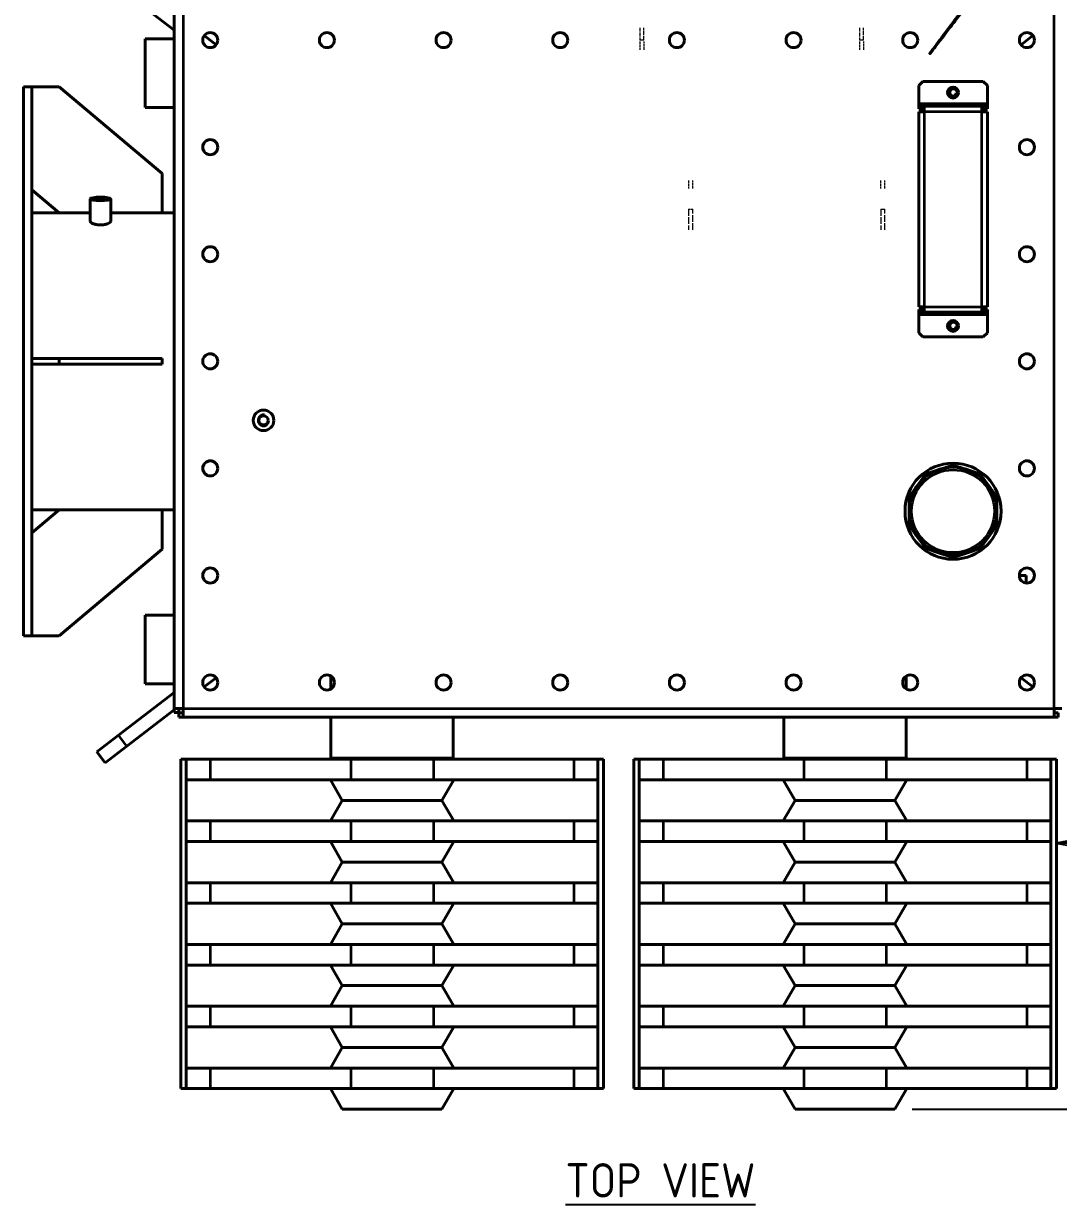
# Model space of a CAD drawing. Header units: millimetres. Extents: x 0 to 5945, y 0 to 4205.
# Drawn here: x 2093 to 2847, y 2796 to 3656 of the extents above; entities that cross this region are included whole.
import ezdxf

# ---------------------------------------------------------------- set-up
doc = ezdxf.new("R2010")
doc.units = ezdxf.units.MM
doc.header["$LTSCALE"] = 5
doc.linetypes.add('DASHED', pattern=[0.2067, 0.1654, -0.0413])
for name, color, linetype, lineweight in [('가려진 것(ISO)', 2, 'DASHED', 18), ('가시적인 것(ISO)', 3, 'Continuous', 40), ('가시적인 좁은 것(ISO)', 3, 'Continuous', 35), ('기호(ISO)', 5, 'Continuous', 25), ('치수(ISO)', 2, 'Continuous', 25)]:
    doc.layers.add(name, color=color, linetype=linetype, lineweight=lineweight)
doc.styles.add('문자 텍스트_PSTEK_POSCO', font='isocp.shx')
doc.styles.add('부품번호텍스트_PSTEK_POSCO', font='isocp.shx')
doc.styles.add('치수 텍스트_PSTEK_POSCO', font='isocp.shx')
doc.dimstyles.new('치수_PSTEK_POSCO', dxfattribs={"dimscale": 5, "dimtxt": 3.5, "dimasz": 2.5, "dimexe": 2, "dimexo": 2.5, "dimgap": 1, "dimtad": 1, "dimrnd": 1e-08, "dimdsep": 46, "dimtxsty": '치수 텍스트_PSTEK_POSCO', "dimcen": 0.09, "dimdle": 10, "dimclrd": 7, "dimclre": 7, "dimclrt": 2, "dimadec": 1, "dimazin": 2, "dimtfac": 1, "dimtmove": 0, "dimatfit": 3, "dimfxl": 0, "dimtolj": 1, "dimlwd": -1, "dimlwe": -1, "dimarcsym": 0})

# ---------------------------------------------------------------- blocks, each defined once
blk = doc.blocks.new('품번기호2')
at = {"layer": '기호(ISO)', "color": 7}
for p, q in [((571.63, 612.29), (569.13, 611.79)), ((571.63, 611.79), (569.13, 611.79)), ((569.13, 611.79), (571.63, 611.29)), ((571.63, 611.29), (571.63, 612.29)), ((571.63, 611.79), (597.36, 611.79))]:
    blk.add_line(p, q, dxfattribs=at)
at = {"layer": '기호(ISO)', "color": 7, "flags": 128}
blk.add_lwpolyline([(571.63, 612.29), (569.13, 611.79)], dxfattribs=at)
at = {"layer": '기호(ISO)'}
blk.add_circle((604.86, 611.79), 7.5, dxfattribs=at)
at = {"layer": '기호(ISO)', "color": 7}
blk.add_solid([(571.63, 612.29), (569.13, 611.79), (571.63, 611.29), (571.63, 612.29)], dxfattribs=at)
at = {"layer": '기호(ISO)', "color": 7, "insert": (604.86, 611.82), "char_height": 5, "attachment_point": 5, "style": '부품번호텍스트_PSTEK_POSCO'}
blk.add_mtext('3', dxfattribs=at)
blk = doc.blocks.new('*D28')
at = {"layer": 'Defpoints', "color": 0}
for p in [(2843.97, 3669.12), (3020.18, 3669.12), (2843.97, 3150.72)]:
    blk.add_point(p, dxfattribs=at)
at = {"layer": '치수(ISO)', "color": 7}
for p, q in [((2856.47, 3669.12), (3030.18, 3669.12)), ((3020.18, 3163.22), (3020.18, 3656.62)), ((2856.47, 3150.72), (3030.18, 3150.72))]:
    blk.add_line(p, q, dxfattribs=at)
for points in [[(3018.1, 3656.62), (3022.27, 3656.62), (3020.18, 3669.12)], [(3018.1, 3163.22), (3022.27, 3163.22), (3020.18, 3150.72)]]:
    blk.add_solid(points, dxfattribs=at)
at = {"layer": '치수(ISO)', "color": 2, "insert": (3006.43, 3391.83), "char_height": 17.5, "attachment_point": 4, "rotation": 90, "style": '치수 텍스트_PSTEK_POSCO'}
blk.add_mtext('\\A1;518.4', dxfattribs=at)
blk = doc.blocks.new('*D57')
at = {"layer": 'Defpoints', "color": 0}
for p in [(2924.17, 3953.64), (2924.17, 3473.92), (1547.17, 3428.67)]:
    blk.add_point(p, dxfattribs=at)
at = {"layer": '치수(ISO)', "color": 7}
for p, q in [((1547.17, 3441.17), (1547.17, 3963.64)), ((2924.17, 3486.42), (2924.17, 3963.64)), ((1559.67, 3953.64), (2911.67, 3953.64))]:
    blk.add_line(p, q, dxfattribs=at)
for points in [[(1559.67, 3955.73), (1559.67, 3951.56), (1547.17, 3953.64)], [(2911.67, 3955.73), (2911.67, 3951.56), (2924.17, 3953.64)]]:
    blk.add_solid(points, dxfattribs=at)
at = {"layer": '치수(ISO)', "color": 2, "insert": (2215.54, 3967.39), "char_height": 17.5, "attachment_point": 4, "style": '치수 텍스트_PSTEK_POSCO'}
blk.add_mtext('\\A1;1377', dxfattribs=at)
blk = doc.blocks.new('*D58')
at = {"layer": 'Defpoints', "color": 0}
for p in [(2791.67, 3837.92), (2728.01, 2865.12), (3101.94, 2865.12)]:
    blk.add_point(p, dxfattribs=at)
at = {"layer": '치수(ISO)', "color": 7}
for p, q in [((2804.17, 3837.92), (3111.94, 3837.92)), ((3101.94, 3825.42), (3101.94, 2877.62)), ((2740.51, 2865.12), (3111.94, 2865.12))]:
    blk.add_line(p, q, dxfattribs=at)
for points in [[(3099.86, 3825.42), (3104.02, 3825.42), (3101.94, 3837.92)], [(3099.86, 2877.62), (3104.02, 2877.62), (3101.94, 2865.12)]]:
    blk.add_solid(points, dxfattribs=at)
at = {"layer": '치수(ISO)', "color": 2, "insert": (3088.18, 3331.65), "char_height": 17.5, "attachment_point": 4, "rotation": 90, "style": '치수 텍스트_PSTEK_POSCO'}
blk.add_mtext('\\A1;972.8', dxfattribs=at)

msp = doc.modelspace()

# ---------------------------------------------------------------- linework, layer by layer
at = {"layer": '가려진 것(ISO)', "ltscale": 3.428354}
for p, q in [((2542.168, 3652.915), (2542.168, 3643.915)), ((2545.168, 3643.915), (2545.168, 3652.915)), ((2702.168, 3652.915), (2702.168, 3643.915)), ((2705.168, 3643.915), (2705.168, 3652.915))]:
    msp.add_line(p, q, dxfattribs=at)
at = {"layer": '가려진 것(ISO)', "ltscale": 2.285536}
for p, q in [((2542.086, 3642.915), (2542.086, 3636.915)), ((2545.25, 3636.915), (2545.25, 3642.915)), ((2702.086, 3642.915), (2702.086, 3636.915)), ((2705.25, 3636.915), (2705.25, 3642.915)), ((2577.586, 3541.715), (2577.586, 3535.715)), ((2580.75, 3535.715), (2580.75, 3541.715)), ((2717.586, 3541.715), (2717.586, 3535.715)), ((2720.75, 3535.715), (2720.75, 3541.715))]:
    msp.add_line(p, q, dxfattribs=at)
at = {"layer": '가려진 것(ISO)', "ltscale": 1.795034}
for p, q in [((2545.168, 3643.915), (2542.168, 3643.915)), ((2705.168, 3643.915), (2702.168, 3643.915)), ((2577.668, 3520.715), (2580.668, 3520.715)), ((2717.668, 3520.715), (2720.668, 3520.715))]:
    msp.add_line(p, q, dxfattribs=at)
at = {"layer": '가려진 것(ISO)', "ltscale": 5.71399}
for p, q in [((2577.668, 3520.715), (2577.668, 3505.715)), ((2580.668, 3505.715), (2580.668, 3520.715)), ((2717.668, 3520.715), (2717.668, 3505.715)), ((2720.668, 3505.715), (2720.668, 3520.715))]:
    msp.add_line(p, q, dxfattribs=at)
at = {"layer": '가시적인 것(ISO)'}
for p, q in [((2162.365, 3682.259), (2202.968, 3651.204)), ((2202.968, 3157.115), (2202.968, 3662.715)), ((2233.458, 3640.474), (2224.723, 3647.155)), ((2819.877, 3640.474), (2828.612, 3647.155)), ((2181.668, 3644.915), (2181.668, 3594.915)), ((2202.968, 3644.915), (2181.668, 3644.915)), ((2745.368, 3610.715), (2748.368, 3613.715)), ((2792.368, 3613.715), (2748.368, 3613.715)), ((2792.368, 3613.715), (2795.368, 3610.715)), ((2093.168, 3609.915), (2093.168, 3209.915)), ((2099.168, 3609.915), (2093.168, 3609.915)), ((2099.168, 3609.915), (2099.168, 3609.905)), ((2119.168, 3609.915), (2099.168, 3609.915)), ((2099.168, 3411.915), (2099.168, 3609.905)), ((2194.168, 3546.728), (2119.168, 3609.915)), ((2745.368, 3610.715), (2745.368, 3597.715)), ((2795.368, 3610.715), (2795.368, 3597.715)), ((2745.368, 3597.715), (2745.368, 3595.715)), ((2745.368, 3593.715), (2745.368, 3595.715)), ((2745.368, 3595.715), (2749.368, 3595.715)), ((2749.368, 3591.715), (2749.368, 3595.715)), ((2749.368, 3595.715), (2791.368, 3595.715)), ((2791.368, 3595.715), (2791.368, 3591.715)), ((2791.368, 3595.715), (2795.368, 3595.715)), ((2795.368, 3597.715), (2795.368, 3595.715)), ((2795.368, 3595.715), (2795.368, 3593.715)), ((2181.668, 3594.915), (2202.968, 3594.915)), ((2749.368, 3593.715), (2745.368, 3593.715)), ((2745.368, 3449.715), (2745.368, 3591.715)), ((2749.368, 3591.715), (2745.368, 3591.715)), ((2795.368, 3593.715), (2791.368, 3593.715)), ((2795.368, 3591.715), (2791.368, 3591.715)), ((2795.368, 3591.715), (2795.368, 3449.715)), ((2194.168, 3518.065), (2194.168, 3546.728)), ((2099.168, 3534.915), (2119.168, 3518.065)), ((2141.668, 3528.201), (2141.668, 3512.067)), ((2156.668, 3528.201), (2156.668, 3512.067)), ((2119.168, 3518.065), (2099.168, 3518.065)), ((2119.168, 3518.065), (2141.668, 3518.065)), ((2156.668, 3518.065), (2194.168, 3518.065)), ((2202.968, 3518.065), (2194.168, 3518.065)), ((2745.368, 3449.715), (2749.368, 3449.715)), ((2749.368, 3445.715), (2749.368, 3449.715)), ((2791.368, 3449.715), (2795.368, 3449.715)), ((2791.368, 3449.715), (2791.368, 3445.715)), ((2745.368, 3445.715), (2745.368, 3447.715)), ((2745.368, 3447.715), (2749.368, 3447.715)), ((2745.368, 3443.715), (2745.368, 3445.715)), ((2749.368, 3445.715), (2745.368, 3445.715)), ((2745.368, 3430.715), (2745.368, 3443.715)), ((2791.368, 3445.715), (2749.368, 3445.715)), ((2791.368, 3447.715), (2795.368, 3447.715)), ((2795.368, 3445.715), (2791.368, 3445.715)), ((2795.368, 3447.715), (2795.368, 3445.715)), ((2795.368, 3443.715), (2795.368, 3445.715)), ((2795.368, 3430.715), (2795.368, 3443.715)), ((2748.368, 3427.715), (2745.368, 3430.715)), ((2748.368, 3427.715), (2792.368, 3427.715)), ((2795.368, 3430.715), (2792.368, 3427.715)), ((2099.168, 3409.915), (2099.168, 3411.915)), ((2099.168, 3411.915), (2119.168, 3411.915)), ((2099.168, 3407.915), (2099.168, 3409.915)), ((2099.168, 3209.925), (2099.168, 3407.915)), ((2119.168, 3407.915), (2099.168, 3407.915)), ((2119.168, 3411.915), (2194.168, 3411.915)), ((2119.168, 3411.915), (2119.168, 3407.915)), ((2194.168, 3407.915), (2119.168, 3407.915)), ((2194.168, 3411.915), (2194.168, 3407.915)), ((2760.479, 3331.149), (2750.59, 3327.936)), ((2770.368, 3334.362), (2760.479, 3331.149)), ((2780.256, 3331.149), (2770.368, 3334.362)), ((2790.145, 3327.936), (2780.256, 3331.149)), ((2750.59, 3327.936), (2744.479, 3319.524)), ((2796.256, 3319.524), (2790.145, 3327.936)), ((2744.479, 3319.524), (2738.368, 3311.113)), ((2802.368, 3311.113), (2796.256, 3319.524)), ((2738.368, 3311.113), (2738.368, 3300.715)), ((2802.368, 3300.715), (2802.368, 3311.113)), ((2119.168, 3301.765), (2099.168, 3284.915)), ((2119.168, 3301.765), (2099.168, 3301.765)), ((2194.168, 3301.765), (2119.168, 3301.765)), ((2194.168, 3273.103), (2194.168, 3301.765)), ((2202.968, 3301.765), (2194.168, 3301.765)), ((2738.368, 3300.715), (2738.368, 3290.318)), ((2802.368, 3290.318), (2802.368, 3300.715)), ((2738.368, 3290.318), (2744.479, 3281.906)), ((2796.256, 3281.906), (2802.368, 3290.318)), ((2744.479, 3281.906), (2750.59, 3273.495)), ((2790.145, 3273.495), (2796.256, 3281.906)), ((2119.168, 3209.915), (2194.168, 3273.103)), ((2750.59, 3273.495), (2760.479, 3270.282)), ((2760.479, 3270.282), (2770.368, 3267.069)), ((2770.368, 3267.069), (2780.256, 3270.282)), ((2780.256, 3270.282), (2790.145, 3273.495)), ((2823.668, 3253.915), (2818.668, 3253.915)), ((2823.668, 3253.915), (2823.668, 3248.438)), ((2181.668, 3224.915), (2181.668, 3174.915)), ((2202.968, 3224.915), (2181.668, 3224.915)), ((2099.168, 3209.915), (2093.168, 3209.915)), ((2099.168, 3209.925), (2099.168, 3209.915)), ((2099.168, 3209.915), (2119.168, 3209.915)), ((2202.968, 3174.915), (2181.668, 3174.915)), ((2233.458, 3179.357), (2224.723, 3172.676)), ((2317.118, 3171.273), (2317.118, 3180.557)), ((2736.218, 3171.273), (2736.218, 3180.557)), ((2819.877, 3179.357), (2828.612, 3172.676)), ((2162.365, 3137.571), (2202.968, 3168.626)), ((2202.968, 3157.115), (2203.825, 3157.115)), ((2202.968, 3154.015), (2202.968, 3157.115)), ((2203.825, 3157.115), (2209.368, 3157.115)), ((2206.168, 3157.115), (2206.168, 3154.015)), ((2209.168, 3157.115), (2209.168, 3156.915)), ((2209.168, 3156.915), (2209.368, 3156.915)), ((2209.368, 3157.115), (2209.368, 3151.573)), ((2843.968, 3157.115), (2849.51, 3157.115)), ((2843.968, 3151.573), (2843.968, 3157.115)), ((2843.968, 3156.915), (2844.168, 3156.915)), ((2844.168, 3156.915), (2844.168, 3157.115)), ((2202.968, 3156.037), (2168.441, 3129.628)), ((2206.168, 3154.015), (2202.968, 3154.015)), ((2206.268, 3153.915), (2209.368, 3153.915)), ((2206.268, 3153.915), (2206.268, 3150.715)), ((2209.368, 3150.715), (2206.268, 3150.715)), ((2209.368, 3151.573), (2209.368, 3150.715)), ((2843.968, 3150.715), (2209.368, 3150.715)), ((2317.118, 3120.895), (2317.118, 3150.715)), ((2406.218, 3120.895), (2406.218, 3150.715)), ((2647.118, 3120.895), (2647.118, 3150.715)), ((2736.218, 3120.895), (2736.218, 3150.715)), ((2843.968, 3153.915), (2847.068, 3153.915)), ((2843.968, 3150.715), (2843.968, 3151.573)), ((2847.068, 3150.715), (2843.968, 3150.715)), ((2847.068, 3153.915), (2847.068, 3150.715)), ((2146.479, 3125.421), (2162.365, 3137.571)), ((2146.479, 3125.421), (2152.555, 3117.478)), ((2168.441, 3129.628), (2152.555, 3117.478)), ((2211.668, 3120.115), (2207.668, 3120.115)), ((2207.668, 2880.115), (2207.668, 3120.115)), ((2229.15, 3120.115), (2211.668, 3120.115)), ((2211.668, 3120.115), (2211.668, 3105.115)), ((2229.15, 3120.115), (2331.597, 3120.115)), ((2317.118, 3120.895), (2316.668, 3120.115)), ((2317.118, 3120.895), (2406.218, 3120.895)), ((2391.738, 3120.115), (2331.597, 3120.115)), ((2391.738, 3120.115), (2494.185, 3120.115)), ((2406.218, 3120.895), (2406.668, 3120.115)), ((2511.668, 3120.115), (2494.185, 3120.115)), ((2511.668, 3120.115), (2511.668, 3105.115)), ((2511.668, 3120.115), (2515.668, 3120.115)), ((2515.668, 2880.115), (2515.668, 3120.115)), ((2541.668, 3120.115), (2537.668, 3120.115)), ((2537.668, 2880.115), (2537.668, 3120.115)), ((2559.15, 3120.115), (2541.668, 3120.115)), ((2541.668, 3120.115), (2541.668, 3105.115)), ((2559.15, 3120.115), (2661.597, 3120.115)), ((2647.118, 3120.895), (2646.668, 3120.115)), ((2647.118, 3120.895), (2736.218, 3120.895)), ((2721.738, 3120.115), (2661.597, 3120.115)), ((2721.738, 3120.115), (2824.185, 3120.115)), ((2736.218, 3120.895), (2736.668, 3120.115)), ((2841.668, 3120.115), (2824.185, 3120.115)), ((2841.668, 3120.115), (2841.668, 3105.115)), ((2841.668, 3120.115), (2845.668, 3120.115)), ((2845.668, 2880.115), (2845.668, 3120.115)), ((2211.668, 3105.115), (2229.15, 3105.115)), ((2211.668, 3105.115), (2211.668, 3075.115)), ((2331.597, 3105.115), (2229.15, 3105.115)), ((2325.328, 3090.115), (2316.668, 3105.115)), ((2331.597, 3105.115), (2391.738, 3105.115)), ((2494.185, 3105.115), (2391.738, 3105.115)), ((2398.007, 3090.115), (2406.668, 3105.115)), ((2494.185, 3105.115), (2511.668, 3105.115)), ((2511.668, 3105.115), (2511.668, 3075.115)), ((2541.668, 3105.115), (2559.15, 3105.115)), ((2541.668, 3105.115), (2541.668, 3075.115)), ((2661.597, 3105.115), (2559.15, 3105.115)), ((2655.328, 3090.115), (2646.668, 3105.115)), ((2661.597, 3105.115), (2721.738, 3105.115)), ((2824.185, 3105.115), (2721.738, 3105.115)), ((2728.007, 3090.115), (2736.668, 3105.115)), ((2824.185, 3105.115), (2841.668, 3105.115)), ((2841.668, 3105.115), (2841.668, 3075.115)), ((2325.328, 3090.115), (2316.668, 3075.115)), ((2325.328, 3090.115), (2398.007, 3090.115)), ((2398.007, 3090.115), (2406.668, 3075.115)), ((2655.328, 3090.115), (2646.668, 3075.115)), ((2655.328, 3090.115), (2728.007, 3090.115)), ((2728.007, 3090.115), (2736.668, 3075.115)), ((2229.15, 3075.115), (2211.668, 3075.115)), ((2211.668, 3075.115), (2211.668, 3060.115)), ((2229.15, 3075.115), (2331.597, 3075.115)), ((2391.738, 3075.115), (2331.597, 3075.115)), ((2391.738, 3075.115), (2494.185, 3075.115)), ((2511.668, 3075.115), (2494.185, 3075.115)), ((2511.668, 3075.115), (2511.668, 3060.115)), ((2559.15, 3075.115), (2541.668, 3075.115)), ((2541.668, 3075.115), (2541.668, 3060.115)), ((2559.15, 3075.115), (2661.597, 3075.115)), ((2721.738, 3075.115), (2661.597, 3075.115)), ((2721.738, 3075.115), (2824.185, 3075.115)), ((2841.668, 3075.115), (2824.185, 3075.115)), ((2841.668, 3075.115), (2841.668, 3060.115)), ((2211.668, 3060.115), (2229.15, 3060.115)), ((2211.668, 3060.115), (2211.668, 3030.115)), ((2331.597, 3060.115), (2229.15, 3060.115)), ((2325.328, 3045.115), (2316.668, 3060.115)), ((2331.597, 3060.115), (2391.738, 3060.115)), ((2494.185, 3060.115), (2391.738, 3060.115)), ((2398.007, 3045.115), (2406.668, 3060.115)), ((2494.185, 3060.115), (2511.668, 3060.115)), ((2511.668, 3060.115), (2511.668, 3030.115)), ((2541.668, 3060.115), (2559.15, 3060.115)), ((2541.668, 3060.115), (2541.668, 3030.115)), ((2661.597, 3060.115), (2559.15, 3060.115)), ((2655.328, 3045.115), (2646.668, 3060.115)), ((2661.597, 3060.115), (2721.738, 3060.115)), ((2824.185, 3060.115), (2721.738, 3060.115)), ((2728.007, 3045.115), (2736.668, 3060.115)), ((2824.185, 3060.115), (2841.668, 3060.115)), ((2841.668, 3060.115), (2841.668, 3030.115)), ((2325.328, 3045.115), (2316.668, 3030.115)), ((2325.328, 3045.115), (2398.007, 3045.115)), ((2398.007, 3045.115), (2406.668, 3030.115)), ((2655.328, 3045.115), (2646.668, 3030.115)), ((2655.328, 3045.115), (2728.007, 3045.115)), ((2728.007, 3045.115), (2736.668, 3030.115)), ((2229.15, 3030.115), (2211.668, 3030.115)), ((2211.668, 3030.115), (2211.668, 3015.115)), ((2229.15, 3030.115), (2331.597, 3030.115)), ((2391.738, 3030.115), (2331.597, 3030.115)), ((2391.738, 3030.115), (2494.185, 3030.115)), ((2511.668, 3030.115), (2494.185, 3030.115)), ((2511.668, 3030.115), (2511.668, 3015.115)), ((2559.15, 3030.115), (2541.668, 3030.115)), ((2541.668, 3030.115), (2541.668, 3015.115)), ((2559.15, 3030.115), (2661.597, 3030.115)), ((2721.738, 3030.115), (2661.597, 3030.115)), ((2721.738, 3030.115), (2824.185, 3030.115)), ((2841.668, 3030.115), (2824.185, 3030.115)), ((2841.668, 3030.115), (2841.668, 3015.115)), ((2211.668, 3015.115), (2229.15, 3015.115)), ((2211.668, 3015.115), (2211.668, 2985.115)), ((2331.597, 3015.115), (2229.15, 3015.115)), ((2325.328, 3000.115), (2316.668, 3015.115)), ((2331.597, 3015.115), (2391.738, 3015.115)), ((2494.185, 3015.115), (2391.738, 3015.115)), ((2398.007, 3000.115), (2406.668, 3015.115)), ((2494.185, 3015.115), (2511.668, 3015.115)), ((2511.668, 3015.115), (2511.668, 2985.115)), ((2541.668, 3015.115), (2559.15, 3015.115)), ((2541.668, 3015.115), (2541.668, 2985.115)), ((2661.597, 3015.115), (2559.15, 3015.115)), ((2655.328, 3000.115), (2646.668, 3015.115)), ((2661.597, 3015.115), (2721.738, 3015.115)), ((2824.185, 3015.115), (2721.738, 3015.115)), ((2728.007, 3000.115), (2736.668, 3015.115)), ((2824.185, 3015.115), (2841.668, 3015.115)), ((2841.668, 3015.115), (2841.668, 2985.115)), ((2325.328, 3000.115), (2316.668, 2985.115)), ((2325.328, 3000.115), (2398.007, 3000.115)), ((2398.007, 3000.115), (2406.668, 2985.115)), ((2655.328, 3000.115), (2646.668, 2985.115)), ((2655.328, 3000.115), (2728.007, 3000.115)), ((2728.007, 3000.115), (2736.668, 2985.115)), ((2229.15, 2985.115), (2211.668, 2985.115)), ((2211.668, 2985.115), (2211.668, 2970.115)), ((2229.15, 2985.115), (2331.597, 2985.115)), ((2391.738, 2985.115), (2331.597, 2985.115)), ((2391.738, 2985.115), (2494.185, 2985.115)), ((2511.668, 2985.115), (2494.185, 2985.115)), ((2511.668, 2985.115), (2511.668, 2970.115)), ((2559.15, 2985.115), (2541.668, 2985.115)), ((2541.668, 2985.115), (2541.668, 2970.115)), ((2559.15, 2985.115), (2661.597, 2985.115)), ((2721.738, 2985.115), (2661.597, 2985.115)), ((2721.738, 2985.115), (2824.185, 2985.115)), ((2841.668, 2985.115), (2824.185, 2985.115)), ((2841.668, 2985.115), (2841.668, 2970.115)), ((2211.668, 2970.115), (2229.15, 2970.115)), ((2211.668, 2970.115), (2211.668, 2940.115)), ((2331.597, 2970.115), (2229.15, 2970.115)), ((2325.328, 2955.115), (2316.668, 2970.115)), ((2331.597, 2970.115), (2391.738, 2970.115)), ((2494.185, 2970.115), (2391.738, 2970.115)), ((2398.007, 2955.115), (2406.668, 2970.115)), ((2494.185, 2970.115), (2511.668, 2970.115)), ((2511.668, 2970.115), (2511.668, 2940.115)), ((2541.668, 2970.115), (2559.15, 2970.115)), ((2541.668, 2970.115), (2541.668, 2940.115)), ((2661.597, 2970.115), (2559.15, 2970.115)), ((2655.328, 2955.115), (2646.668, 2970.115)), ((2661.597, 2970.115), (2721.738, 2970.115)), ((2824.185, 2970.115), (2721.738, 2970.115)), ((2728.007, 2955.115), (2736.668, 2970.115)), ((2824.185, 2970.115), (2841.668, 2970.115)), ((2841.668, 2970.115), (2841.668, 2940.115)), ((2325.328, 2955.115), (2316.668, 2940.115)), ((2325.328, 2955.115), (2398.007, 2955.115)), ((2398.007, 2955.115), (2406.668, 2940.115)), ((2655.328, 2955.115), (2646.668, 2940.115)), ((2655.328, 2955.115), (2728.007, 2955.115)), ((2728.007, 2955.115), (2736.668, 2940.115)), ((2229.15, 2940.115), (2211.668, 2940.115)), ((2211.668, 2940.115), (2211.668, 2925.115)), ((2229.15, 2940.115), (2331.597, 2940.115)), ((2391.738, 2940.115), (2331.597, 2940.115)), ((2391.738, 2940.115), (2494.185, 2940.115)), ((2511.668, 2940.115), (2494.185, 2940.115)), ((2511.668, 2940.115), (2511.668, 2925.115)), ((2559.15, 2940.115), (2541.668, 2940.115)), ((2541.668, 2940.115), (2541.668, 2925.115)), ((2559.15, 2940.115), (2661.597, 2940.115)), ((2721.738, 2940.115), (2661.597, 2940.115)), ((2721.738, 2940.115), (2824.185, 2940.115)), ((2841.668, 2940.115), (2824.185, 2940.115)), ((2841.668, 2940.115), (2841.668, 2925.115)), ((2211.668, 2925.115), (2229.15, 2925.115)), ((2211.668, 2925.115), (2211.668, 2895.115)), ((2331.597, 2925.115), (2229.15, 2925.115)), ((2325.328, 2910.115), (2316.668, 2925.115)), ((2331.597, 2925.115), (2391.738, 2925.115)), ((2494.185, 2925.115), (2391.738, 2925.115)), ((2398.007, 2910.115), (2406.668, 2925.115)), ((2494.185, 2925.115), (2511.668, 2925.115)), ((2511.668, 2925.115), (2511.668, 2895.115)), ((2541.668, 2925.115), (2559.15, 2925.115)), ((2541.668, 2925.115), (2541.668, 2895.115)), ((2661.597, 2925.115), (2559.15, 2925.115)), ((2655.328, 2910.115), (2646.668, 2925.115)), ((2661.597, 2925.115), (2721.738, 2925.115)), ((2824.185, 2925.115), (2721.738, 2925.115)), ((2728.007, 2910.115), (2736.668, 2925.115)), ((2824.185, 2925.115), (2841.668, 2925.115)), ((2841.668, 2925.115), (2841.668, 2895.115)), ((2325.328, 2910.115), (2316.668, 2895.115)), ((2325.328, 2910.115), (2398.007, 2910.115)), ((2398.007, 2910.115), (2406.668, 2895.115)), ((2655.328, 2910.115), (2646.668, 2895.115)), ((2655.328, 2910.115), (2728.007, 2910.115)), ((2728.007, 2910.115), (2736.668, 2895.115)), ((2229.15, 2895.115), (2211.668, 2895.115)), ((2211.668, 2895.115), (2211.668, 2880.115)), ((2229.15, 2895.115), (2331.597, 2895.115)), ((2391.738, 2895.115), (2331.597, 2895.115)), ((2391.738, 2895.115), (2494.185, 2895.115)), ((2511.668, 2895.115), (2494.185, 2895.115)), ((2511.668, 2895.115), (2511.668, 2880.115)), ((2559.15, 2895.115), (2541.668, 2895.115)), ((2541.668, 2895.115), (2541.668, 2880.115)), ((2559.15, 2895.115), (2661.597, 2895.115)), ((2721.738, 2895.115), (2661.597, 2895.115)), ((2721.738, 2895.115), (2824.185, 2895.115)), ((2841.668, 2895.115), (2824.185, 2895.115)), ((2841.668, 2895.115), (2841.668, 2880.115)), ((2211.668, 2880.115), (2207.668, 2880.115)), ((2211.668, 2880.115), (2229.15, 2880.115)), ((2331.597, 2880.115), (2229.15, 2880.115)), ((2325.328, 2865.115), (2316.668, 2880.115)), ((2331.597, 2880.115), (2391.738, 2880.115)), ((2494.185, 2880.115), (2391.738, 2880.115)), ((2398.007, 2865.115), (2406.668, 2880.115)), ((2494.185, 2880.115), (2511.668, 2880.115)), ((2511.668, 2880.115), (2515.668, 2880.115)), ((2541.668, 2880.115), (2537.668, 2880.115)), ((2541.668, 2880.115), (2559.15, 2880.115)), ((2661.597, 2880.115), (2559.15, 2880.115)), ((2655.328, 2865.115), (2646.668, 2880.115)), ((2661.597, 2880.115), (2721.738, 2880.115)), ((2824.185, 2880.115), (2721.738, 2880.115)), ((2728.007, 2865.115), (2736.668, 2880.115)), ((2824.185, 2880.115), (2841.668, 2880.115)), ((2841.668, 2880.115), (2845.668, 2880.115)), ((2325.328, 2865.115), (2398.007, 2865.115)), ((2655.328, 2865.115), (2728.007, 2865.115))]:
    msp.add_line(p, q, dxfattribs=at)
for centre, radius in [((2229.168, 3643.915), 5.5), ((2314.168, 3643.915), 5.5), ((2399.168, 3643.915), 5.5), ((2484.168, 3643.915), 5.5), ((2569.168, 3643.915), 5.5), ((2654.168, 3643.915), 5.5), ((2739.168, 3643.915), 5.5), ((2824.168, 3643.915), 5.5), ((2770.368, 3605.715), 4), ((2770.368, 3605.715), 3), ((2229.168, 3565.915), 5.5), ((2824.168, 3565.915), 5.5), ((2229.168, 3487.915), 5.5), ((2824.168, 3487.915), 5.5), ((2770.368, 3435.715), 4), ((2770.368, 3435.715), 3), ((2229.168, 3409.915), 5.5), ((2824.168, 3409.915), 5.5), ((2267.968, 3366.915), 7.5), ((2267.968, 3366.915), 3.324), ((2229.168, 3331.915), 5.5), ((2824.168, 3331.915), 5.5), ((2770.368, 3300.715), 35), ((2770.368, 3300.715), 32), ((2229.168, 3253.915), 5.5), ((2824.168, 3253.915), 5.5), ((2229.168, 3175.915), 5.5), ((2314.168, 3175.915), 5.5), ((2399.168, 3175.915), 5.5), ((2484.168, 3175.915), 5.5), ((2569.168, 3175.915), 5.5), ((2654.168, 3175.915), 5.5), ((2739.168, 3175.915), 5.5), ((2824.168, 3175.915), 5.5)]:
    msp.add_circle(centre, radius, dxfattribs=at)
for centre, start, end in [((2229.229, 3565.915), 90.318832, 269.681168), ((2824.106, 3565.915), 270.318832, 89.681168), ((2229.229, 3487.915), 90.318832, 269.681168), ((2824.106, 3487.915), 270.318832, 89.681168), ((2229.229, 3331.915), 90.318832, 269.681168), ((2824.106, 3331.915), 270.318832, 89.681168), ((2229.229, 3253.915), 90.318832, 269.681168), ((2824.106, 3253.915), 270.318832, 89.681168)]:
    msp.add_arc(centre, 5.5, start, end, dxfattribs=at)
for major_axis in [(-7.5, 0), (3.323, 0)]:
    msp.add_ellipse((2149.168, 3528.201), major_axis=major_axis, ratio=0.1736482, dxfattribs=at)
msp.add_rational_spline([(2796.556, 3690.251), (2712.509, 3579.896), (2795.398, 3690.211)], [1.3410201396, 1.3410201396, 1.24077700271], degree=2, dxfattribs=at)
for points, knots in [([(2149.168, 3509.302), (2148.221, 3509.302), (2147.214, 3509.38), (2145.366, 3509.686), (2144.526, 3509.914), (2143.197, 3510.424), (2142.62, 3510.741), (2141.856, 3511.405), (2141.668, 3511.753), (2141.668, 3512.067)], [0, 0, 0, 0, 0.2839557, 0.2839557, 0.5679115, 0.5679115, 0.8542716, 0.8542716, 1.1406317, 1.1406317, 1.1406317, 1.1406317]), ([(2156.668, 3512.067), (2156.668, 3511.752), (2156.477, 3511.402), (2155.706, 3510.735), (2155.125, 3510.417), (2153.79, 3509.909), (2152.953, 3509.683), (2151.112, 3509.379), (2150.109, 3509.302), (2149.168, 3509.302)], [3.4107033, 3.4107033, 3.4107033, 3.4107033, 3.6984525, 3.6984525, 3.9862016, 3.9862016, 4.2687669, 4.2687669, 4.5513322, 4.5513322, 4.5513322, 4.5513322])]:
    msp.add_open_spline(points, degree=3, knots=knots, dxfattribs=at)
at = {"layer": '가시적인 좁은 것(ISO)'}
for p, q in [((2209.368, 3662.715), (2209.368, 3157.115)), ((2843.968, 3157.115), (2843.968, 3662.715)), ((2745.368, 3597.715), (2795.368, 3597.715)), ((2749.368, 3591.715), (2749.368, 3449.715)), ((2791.368, 3591.715), (2749.368, 3591.715)), ((2791.368, 3449.715), (2791.368, 3591.715)), ((2749.368, 3449.715), (2791.368, 3449.715)), ((2795.368, 3443.715), (2745.368, 3443.715)), ((2209.368, 3157.115), (2843.968, 3157.115)), ((2168.441, 3129.628), (2162.365, 3137.571)), ((2229.15, 3120.115), (2229.15, 3105.115)), ((2331.597, 3120.115), (2331.597, 3105.115)), ((2391.738, 3120.115), (2391.738, 3105.115)), ((2494.185, 3120.115), (2494.185, 3105.115)), ((2559.15, 3120.115), (2559.15, 3105.115)), ((2661.597, 3120.115), (2661.597, 3105.115)), ((2721.738, 3120.115), (2721.738, 3105.115)), ((2824.185, 3120.115), (2824.185, 3105.115)), ((2229.15, 3075.115), (2229.15, 3060.115)), ((2331.597, 3075.115), (2331.597, 3060.115)), ((2391.738, 3075.115), (2391.738, 3060.115)), ((2494.185, 3075.115), (2494.185, 3060.115)), ((2559.15, 3075.115), (2559.15, 3060.115)), ((2661.597, 3075.115), (2661.597, 3060.115)), ((2721.738, 3075.115), (2721.738, 3060.115)), ((2824.185, 3075.115), (2824.185, 3060.115)), ((2229.15, 3030.115), (2229.15, 3015.115)), ((2331.597, 3030.115), (2331.597, 3015.115)), ((2391.738, 3030.115), (2391.738, 3015.115)), ((2494.185, 3030.115), (2494.185, 3015.115)), ((2559.15, 3030.115), (2559.15, 3015.115)), ((2661.597, 3030.115), (2661.597, 3015.115)), ((2721.738, 3030.115), (2721.738, 3015.115)), ((2824.185, 3030.115), (2824.185, 3015.115)), ((2229.15, 2985.115), (2229.15, 2970.115)), ((2331.597, 2985.115), (2331.597, 2970.115)), ((2391.738, 2985.115), (2391.738, 2970.115)), ((2494.185, 2985.115), (2494.185, 2970.115)), ((2559.15, 2985.115), (2559.15, 2970.115)), ((2661.597, 2985.115), (2661.597, 2970.115)), ((2721.738, 2985.115), (2721.738, 2970.115)), ((2824.185, 2985.115), (2824.185, 2970.115)), ((2229.15, 2940.115), (2229.15, 2925.115)), ((2331.597, 2940.115), (2331.597, 2925.115)), ((2391.738, 2940.115), (2391.738, 2925.115)), ((2494.185, 2940.115), (2494.185, 2925.115)), ((2559.15, 2940.115), (2559.15, 2925.115)), ((2661.597, 2940.115), (2661.597, 2925.115)), ((2721.738, 2940.115), (2721.738, 2925.115)), ((2824.185, 2940.115), (2824.185, 2925.115)), ((2229.15, 2895.115), (2229.15, 2880.115)), ((2331.597, 2895.115), (2331.597, 2880.115)), ((2391.738, 2895.115), (2391.738, 2880.115)), ((2494.185, 2895.115), (2494.185, 2880.115)), ((2559.15, 2895.115), (2559.15, 2880.115)), ((2661.597, 2895.115), (2661.597, 2880.115)), ((2721.738, 2895.115), (2721.738, 2880.115)), ((2824.185, 2895.115), (2824.185, 2880.115))]:
    msp.add_line(p, q, dxfattribs=at)
msp.add_circle((2770.368, 3300.715), 30.179, dxfattribs=at)
for centre, radius in [((2770.368, 3605.715), 2.401), ((2770.368, 3605.715), 2.401), ((2770.368, 3435.715), 2.401), ((2770.368, 3435.715), 2.401), ((2267.968, 3366.915), 4)]:
    msp.add_arc(centre, radius, 80, 350, dxfattribs=at)

# ---------------------------------------------------------------- block references
at = {"layer": '기호(ISO)', "xscale": 5, "yscale": 5, "zscale": 5}
msp.add_blockref('품번기호2', (0, 0), dxfattribs=at)

# ---------------------------------------------------------------- texts
at = {"layer": '기호(ISO)', "color": 2, "insert": (2557.149, 2813.288), "char_height": 25, "width": 625.93245, "attachment_point": 5, "style": '문자 텍스트_PSTEK_POSCO'}
msp.add_mtext('{\\fISOCP|b0|i0;\\H25.0000;\\LTOP VIEW}', dxfattribs=at)

# ---------------------------------------------------------------- dimensions: what is measured, and where the dimension line sits
at = {"layer": '치수(ISO)', "color": 7}
for base, p1, p2, angle, picture, middle in [((2924.168, 3953.643), (1547.168, 3428.665), (2924.168, 3473.915), 180, '*D57', (2235.668, 3953.643)), ((3101.938, 2865.115), (2791.668, 3837.915), (2728.007, 2865.115), 90, '*D58', (3101.938, 3356.515)), ((3020.185, 3669.115), (2843.968, 3150.715), (2843.968, 3669.115), 90, '*D28', (3020.185, 3415.459))]:
    dim = msp.add_linear_dim(base=base, p1=p1, p2=p2, angle=angle, dimstyle='치수_PSTEK_POSCO', override={"dimdec": 2, "dimtp": 0, "dimtm": 0, "dimtdec": 2, "dimtofl": 0, "dimatfit": 1}, dxfattribs=at)
    dim.commit()
    dim.dimension.update_dxf_attribs({"geometry": picture, "text_midpoint": middle, "dimtype": 160})

doc.saveas('drawing.dxf')
